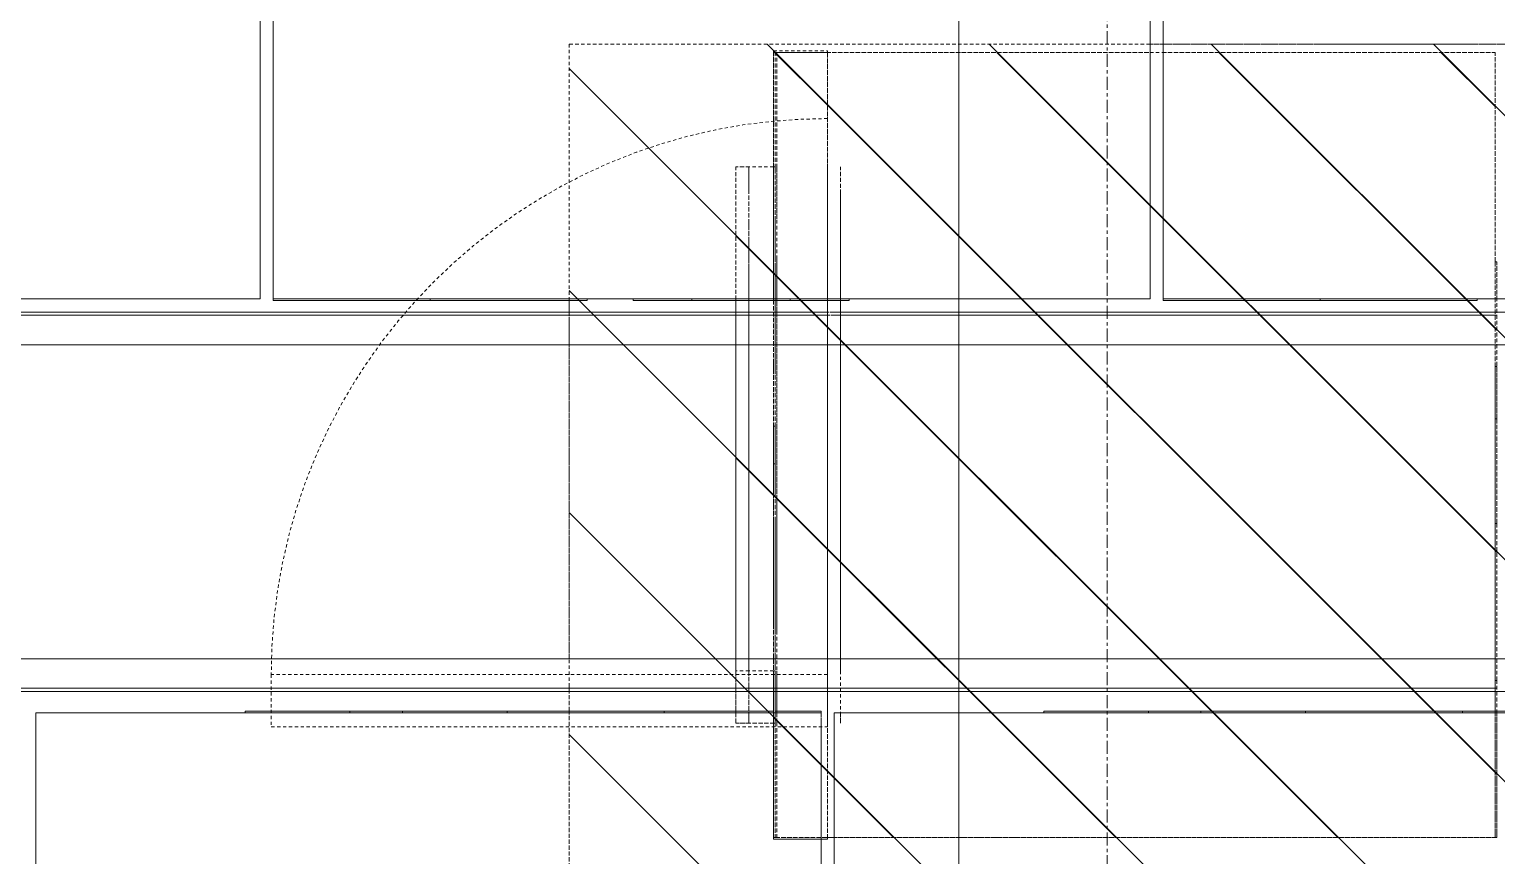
# Model space of a CAD drawing. Header units: inches. Extents: x 12491 to 15223, y 922 to 3433.
# Drawn here: x 13842.3 to 13898.3, y 2305.4 to 2337 of the extents above; entities that cross this region are included whole.
import ezdxf

# ---------------------------------------------------------------- set-up
doc = ezdxf.new("R2010")
doc.units = ezdxf.units.IN
doc.header["$MEASUREMENT"] = 0
doc.linetypes.add('Demolished', pattern=[0.1875, 0.125, -0.0625])
doc.linetypes.add('Grid Line 1_2_', pattern=[0.875, 0.5, -0.125, 0.125, -0.125])
for name, color, linetype, lineweight in [('A-GENM-1', 10, 'Demolished', 9), ('A-GENM-5', 21, 'Demolished', 9), ('A-GENM-6', 254, 'Demolished', 9), ('G-ANNO-SYMB', 111, 'Continuous', 9), ('M-EQPM-1', 50, 'Continuous', 9), ('M-EQPM-2', 10, 'Demolished', 9), ('M-EQPM-3', 21, 'Demolished', 9), ('M-EQPM-4', 254, 'Demolished', 9), ('S-BEAM', 12, 'Continuous', 9), ('S-GRID-1', 1, 'Grid Line 1_2_', 9)]:
    doc.layers.add(name, color=color, linetype=linetype, lineweight=lineweight)
pattern_1 = [(225, (2325.471, -12769.875), (4.2426407, -4.2426407), [])]

# ---------------------------------------------------------------- blocks, each defined once
blk = doc.blocks.new('Concrete Stoop - Concrete Stoop-899154-DEMO _ NEW PLAN SUPERIMPOSED - 1ST FLOOR')
at = {"layer": 'A-GENM-1'}
h = blk.add_hatch(dxfattribs=at)
h.set_pattern_fill('FP_4', color=256, style=0, pattern_type=2)
h.set_pattern_definition([(225, (0, 0), (4.2426407, -4.2426407), [])])
h.paths.add_polyline_path([(-2274.66, 12762.316), (-2274.66, 12798.013), (-2336.431, 12798.013), (-2336.431, 12762.013), (-2274.66, 12762.013)], flags=0)
h.paths.add_polyline_path([(-2274.66, 12830.338), (-2274.66, 12865.697), (-2336.431, 12865.697), (-2336.431, 12829.697), (-2274.66, 12829.697)], flags=0)
for p, q in [((-2336.431, 12784.697), (-2336.431, 12798.013)), ((-2336.431, 12784.697), (-2336.431, 12784.197)), ((-2336.431, 12762.013), (-2336.431, 12784.197)), ((-2326.629, 12762.013), (-2336.431, 12762.013)), ((-2326.629, 12762.013), (-2310.942, 12762.013)), ((-2325.067, 12762.013), (-2326.004, 12762.013)), ((-2311.879, 12762.013), (-2312.817, 12762.013)), ((-2285.879, 12762.013), (-2310.942, 12762.013))]:
    blk.add_line(p, q, dxfattribs=at)
at = {"layer": 'A-GENM-5'}
for p, q in [((-2336.431, 12798.013), (-2336.431, 12784.697)), ((-2336.431, 12784.197), (-2336.431, 12762.013)), ((-2336.431, 12762.013), (-2326.629, 12762.013)), ((-2310.942, 12762.013), (-2285.879, 12762.013))]:
    blk.add_line(p, q, dxfattribs=at)
at = {"layer": 'A-GENM-6'}
for p, q in [((-2336.431, 12784.197), (-2336.431, 12784.697)), ((-2326.192, 12762.013), (-2326.629, 12762.013)), ((-2326.045, 12762.013), (-2326.095, 12762.013)), ((-2312.925, 12762.013), (-2324.965, 12762.013)), ((-2311.796, 12762.013), (-2311.879, 12762.013)), ((-2310.942, 12762.013), (-2311.692, 12762.013))]:
    blk.add_line(p, q, dxfattribs=at)
blk = doc.blocks.new('_Commerical Front Washer - T-400-V121-DEMO _ NEW PLAN SUPERIMPOSED - 1ST FLOOR')
at = {"layer": 'M-EQPM-2'}
h = blk.add_hatch(dxfattribs=at)
h.set_pattern_fill('FP_125', color=256, style=0, pattern_type=2)
h.set_pattern_definition(pattern_1)
h.paths.add_polyline_path([(19.36, 5.581), (19.36, 27.5), (-10.64, 27.5), (-10.64, 0), (19.36, 0)], flags=0)
h = blk.add_hatch(dxfattribs=at)
h.set_pattern_fill('FP_125', color=256, style=0, pattern_type=2)
h.set_pattern_definition(pattern_1)
h.paths.add_polyline_path([(3.36, 27.563), (-2.64, 27.563), (-2.64, 27.5), (3.36, 27.5)], flags=0)
h = blk.add_hatch(dxfattribs=at)
h.set_pattern_fill('FP_125', color=256, style=0, pattern_type=2)
h.set_pattern_definition(pattern_1)
h.paths.add_polyline_path([(7.36, 27.563), (1.36, 27.563), (1.36, 27.5), (7.36, 27.5)], flags=0)
h = blk.add_hatch(dxfattribs=at)
h.set_pattern_fill('FP_125', color=256, style=0, pattern_type=2)
h.set_pattern_definition(pattern_1)
h.paths.add_polyline_path([(13.36, 27.563), (7.36, 27.563), (7.36, 27.5), (13.36, 27.5)], flags=0)
h = blk.add_hatch(dxfattribs=at)
h.set_pattern_fill('FP_125', color=256, style=0, pattern_type=2)
h.set_pattern_definition(pattern_1)
h.paths.add_polyline_path([(19.36, 27.5), (19.36, 27.563), (13.36, 27.563), (13.36, 27.5), (15.659, 27.5)], flags=0)
h = blk.add_hatch(dxfattribs=at)
h.set_pattern_fill('FP_125', color=256, style=0, pattern_type=2)
h.set_pattern_definition(pattern_1)
h.paths.add_polyline_path([(19.424, 2), (-10.702, 2), (-10.702, -0.063), (19.424, -0.063), (19.424, 0)], flags=0)
h = blk.add_hatch(dxfattribs=at)
h.set_pattern_fill('FP_125', color=256, style=0, pattern_type=2)
h.set_pattern_definition(pattern_1)
h.paths.add_polyline_path([(19.36, 0), (19.36, 0.063), (-10.64, 0.063), (-10.64, -0.063), (19.36, -0.063)], flags=0)
h = blk.add_hatch(dxfattribs=at)
h.set_pattern_fill('FP_125', color=256, style=0, pattern_type=2)
h.set_pattern_definition(pattern_1)
h.paths.add_polyline_path([(12.985, 0), (-6.265, 0), (-6.265, -1.498), (12.985, -1.498), (12.985, -0.063)], flags=0)
h = blk.add_hatch(dxfattribs=at)
h.set_pattern_fill('FP_125', color=256, style=0, pattern_type=2)
h.set_pattern_definition(pattern_1)
h.paths.add_polyline_path([(1.245, 0), (-2.255, 0), (-2.255, -0.063), (1.245, -0.063)], flags=0)
h = blk.add_hatch(dxfattribs=at)
h.set_pattern_fill('FP_125', color=256, style=0, pattern_type=2)
h.set_pattern_definition(pattern_1)
h.paths.add_polyline_path([(10.974, 0), (7.474, 0), (7.474, -0.063), (10.974, -0.063)], flags=0)
for p, q in [((19.36, 27.5), (-10.64, 27.5)), ((-10.64, 27.5), (-10.64, 0)), ((-10.64, 14.823), (-10.64, 27.5)), ((-10.64, 27.5), (-2.64, 27.5)), ((-2.64, 27.563), (3.36, 27.563)), ((-1.221, 27.563), (-2.64, 27.563)), ((-2.64, 27.5), (-2.64, 27.563)), ((-2.64, 27.563), (-2.64, 27.5)), ((-2.64, 27.5), (-1.221, 27.5)), ((-2.64, 27.5), (-1.221, 27.5)), ((-1.221, 27.5), (3.36, 27.5)), ((-1.221, 27.5), (1.36, 27.5)), ((3.36, 27.563), (1.36, 27.563)), ((1.36, 27.563), (1.36, 27.5)), ((1.36, 27.5), (3.36, 27.5)), ((3.36, 27.5), (1.36, 27.5)), ((1.36, 27.5), (3.36, 27.5)), ((3.36, 27.563), (3.36, 27.5)), ((3.36, 27.563), (7.36, 27.563)), ((3.36, 27.5), (7.36, 27.5)), ((3.36, 27.5), (14.591, 27.5)), ((7.36, 27.563), (13.36, 27.563)), ((7.36, 27.5), (7.36, 27.563)), ((7.36, 27.563), (7.36, 27.5)), ((7.36, 27.5), (13.36, 27.5)), ((13.36, 27.563), (13.36, 27.5)), ((13.36, 27.563), (14.591, 27.563)), ((13.36, 27.563), (13.36, 27.5)), ((13.36, 27.5), (14.591, 27.5)), ((19.36, 27.563), (14.591, 27.563)), ((19.36, 27.5), (14.591, 27.5)), ((14.591, 27.5), (19.36, 27.5)), ((14.591, 27.5), (19.36, 27.5)), ((19.36, 27.563), (19.36, 27.5)), ((19.36, 0), (19.36, 27.5)), ((19.36, 27.5), (19.36, 2.26)), ((-10.64, 2), (-10.64, 14.323)), ((-5.272, 2.5), (-6.265, 2.5)), ((-6.265, 2.5), (-4.27, 2.5)), ((-4.048, 2.5), (-4.265, 2.5)), ((-4.265, 2.5), (-2.995, 2.5)), ((-4.236, 2.5), (-1.172, 2.5)), ((-3.411, 2.5), (-4.048, 2.5)), ((-1.173, 2.5), (-3.411, 2.5)), ((12.985, 2.5), (-1.173, 2.5)), ((-1.172, 2.5), (6.254, 2.5)), ((6.29, 2.5), (12.956, 2.5)), ((14.631, 2.5), (14.985, 2.5)), ((14.985, 2.5), (14.914, 2.5)), ((-10.702, 2), (-10.64, 2)), ((-10.702, -0.063), (-10.702, 2)), ((-4.824, 2), (-10.64, 2)), ((-10.64, 0.063), (-10.64, 2)), ((-6.265, 2), (-5.346, 2)), ((-5.272, 2), (-6.265, 2)), ((-4.27, 2), (-6.265, 2)), ((-6.265, 2), (-5.346, 2)), ((-5.346, 2), (-4.27, 2)), ((-5.346, 2), (-5.272, 2)), ((14.985, 2), (-5.272, 2)), ((-5.272, 2), (14.985, 2)), ((-2.478, 2), (-4.824, 2)), ((-2.995, 2), (-4.261, 2)), ((-4.261, 2), (-1.173, 2)), ((-4.261, 2), (-3.411, 2)), ((-1.173, 2), (-4.261, 2)), ((-4.236, 2), (-1.172, 2)), ((-2.749, 2), (-4.236, 2)), ((-3.411, 2), (-2.995, 2)), ((2.441, 2), (-2.995, 2)), ((-2.995, 2), (-2.383, 2)), ((-1.172, 2), (-2.749, 2)), ((6.243, 2), (-2.478, 2)), ((-2.383, 2), (12.769, 2)), ((-1.173, 2), (8.103, 2)), ((9.738, 2), (-1.173, 2)), ((-1.172, 2), (-0.952, 2)), ((-0.952, 2), (-1.172, 2)), ((-0.952, 2), (1.077, 2)), ((1.077, 2), (-0.952, 2)), ((1.077, 2), (3.25, 2)), ((3.25, 2), (1.077, 2)), ((4.36, 2), (2.441, 2)), ((3.25, 2), (5.471, 2)), ((6.254, 2), (3.25, 2)), ((9.738, 2), (4.36, 2)), ((5.471, 2), (6.254, 2)), ((11.198, 2), (6.28, 2)), ((6.29, 2), (7.644, 2)), ((7.644, 2), (6.29, 2)), ((7.644, 2), (9.673, 2)), ((11.47, 2), (7.644, 2)), ((8.103, 2), (12.981, 2)), ((9.673, 2), (12.956, 2)), ((11.104, 2), (9.738, 2)), ((11.104, 2), (9.738, 2)), ((12.131, 2), (11.104, 2)), ((12.131, 2), (11.104, 2)), ((13.544, 2), (11.198, 2)), ((12.956, 2), (11.47, 2)), ((12.981, 2), (12.131, 2)), ((12.769, 2), (12.131, 2)), ((12.769, 2), (12.981, 2)), ((12.981, 2), (12.769, 2)), ((12.99, 2), (14.067, 2)), ((14.985, 2), (12.99, 2)), ((13.136, 2), (13.136, -19.25)), ((15.136, 2), (13.136, 2)), ((19.36, 2), (13.544, 2)), ((14.067, 2), (14.985, 2)), ((15.136, -19.25), (15.136, 2)), ((19.36, 2), (19.424, 2)), ((19.36, 2), (19.36, 1.76)), ((19.36, 1.76), (19.36, 0.063)), ((19.424, 2), (19.424, -0.063)), ((-6.265, 0.063), (-10.64, 0.063)), ((-10.64, 0.063), (-6.265, 0.063)), ((-10.64, 0.063), (-10.64, 0)), ((-10.64, 0.063), (-10.64, 0)), ((-10.64, 0), (-10.64, 0.063)), ((-10.64, 0), (-10.64, -0.063)), ((-10.64, 0), (-10.64, -0.063)), ((-10.64, 0), (19.36, 0)), ((-6.265, 0), (-10.64, 0)), ((-4.265, 0.063), (-6.265, 0.063)), ((-6.265, 0.063), (-4.265, 0.063)), ((-4.265, 0), (-6.265, 0)), ((-6.265, 0), (-6.16, 0)), ((-6.265, 0), (-6.265, -0.063)), ((-6.265, 0), (-6.265, -0.063)), ((-4.265, 0), (-6.265, 0)), ((-6.16, 0), (-2.255, 0)), ((-2.749, 0.063), (-4.236, 0.063)), ((-4.236, 0.063), (-2.749, 0.063)), ((-4.152, 0), (-4.236, 0)), ((-2.749, 0), (-4.236, 0)), ((-2.255, 0), (-4.152, 0)), ((-1.159, 0.063), (-2.747, 0.063)), ((-2.747, 0.063), (-1.159, 0.063)), ((-2.255, 0), (-2.726, 0)), ((-2.504, 0), (-2.255, 0)), ((-2.496, 0), (-2.504, 0)), ((-2.471, 0), (-2.496, 0)), ((-2.379, 0), (-2.471, 0)), ((-2.255, 0), (-2.379, 0)), ((-1.221, 0), (-2.255, 0)), ((-2.255, 0), (-1.221, 0)), ((-2.255, 0), (1.245, 0)), ((1.245, 0), (-2.255, 0)), ((-1.159, 0), (-2.255, 0)), ((1.245, 0), (-1.221, 0)), ((-1.221, 0), (1.245, 0)), ((6.24, 0.063), (-1.159, 0.063)), ((-1.159, 0.063), (6.24, 0.063)), ((1.245, 0), (-1.159, 0)), ((3.646, 0), (1.245, 0)), ((1.245, 0), (3.646, 0)), ((1.245, 0), (1.494, 0)), ((1.421, 0), (1.245, 0)), ((1.801, 0), (1.245, 0)), ((1.461, 0), (1.421, 0)), ((1.494, 0), (1.461, 0)), ((3.646, 0), (1.833, 0)), ((5.075, 0), (3.646, 0)), ((3.646, 0), (5.075, 0)), ((3.646, 0), (5.075, 0)), ((5.075, 0), (3.646, 0)), ((3.646, -0.063), (3.646, 0)), ((5.075, 0), (3.646, 0)), ((7.474, 0), (5.075, 0)), ((5.075, 0), (7.474, 0)), ((5.075, 0), (5.075, -0.063)), ((6.243, 0), (5.075, 0)), ((11.468, 0.063), (6.28, 0.063)), ((6.28, 0.063), (11.468, 0.063)), ((7.474, 0), (6.28, 0)), ((7.297, 0), (7.223, 0)), ((7.223, 0), (7.474, 0)), ((7.474, 0), (7.297, 0)), ((10.951, 0), (7.474, 0)), ((7.474, 0), (10.951, 0)), ((10.974, 0), (7.474, 0)), ((7.474, 0), (10.974, 0)), ((10.951, 0), (7.495, 0)), ((12.873, 0), (10.974, 0)), ((10.974, 0), (12.956, 0)), ((10.974, 0), (11.225, 0)), ((11.099, 0), (10.974, 0)), ((11.446, 0), (10.974, 0)), ((11.191, 0), (11.099, 0)), ((11.225, 0), (11.191, 0)), ((12.956, 0.063), (11.47, 0.063)), ((11.47, 0.063), (12.956, 0.063)), ((12.956, 0), (11.47, 0)), ((12.956, 0), (12.873, 0)), ((14.591, 0.063), (12.985, 0.063)), ((12.985, 0.063), (14.591, 0.063)), ((14.591, 0), (12.985, 0)), ((12.985, 0), (14.753, 0)), ((12.985, 0), (12.985, -0.063)), ((12.985, 0), (12.985, -0.063)), ((12.985, 0), (12.985, -0.063)), ((12.985, 0), (12.985, -0.063)), ((14.591, 0), (12.985, 0)), ((14.985, 0.063), (14.591, 0.063)), ((14.591, 0.063), (14.985, 0.063)), ((14.985, 0), (14.591, 0)), ((14.985, 0), (14.591, 0)), ((14.753, 0), (14.985, 0)), ((19.36, 0.063), (14.985, 0.063)), ((14.985, 0.063), (19.36, 0.063)), ((14.985, 0), (14.985, -0.063)), ((19.36, 0), (14.985, 0)), ((19.36, 0), (19.36, 0.063)), ((19.36, 0.063), (19.36, 0)), ((19.36, 0.063), (19.36, 0)), ((19.36, -0.063), (19.36, 0)), ((19.36, 0), (19.36, -0.063)), ((19.424, -0.063), (-10.702, -0.063)), ((-6.265, -0.063), (-10.64, -0.063)), ((-10.64, -0.063), (-6.265, -0.063)), ((-4.265, -0.063), (-6.265, -0.063)), ((-6.265, -0.063), (-4.265, -0.063)), ((-6.265, -0.063), (-6.265, -0.989)), ((-4.824, -0.063), (-2.255, -0.063)), ((-2.255, -0.063), (-4.236, -0.063)), ((-4.236, -0.063), (-2.255, -0.063)), ((-2.504, -0.063), (-2.255, -0.063)), ((-1.159, -0.063), (-2.255, -0.063)), ((-2.255, -0.063), (-1.159, -0.063)), ((-2.255, -0.063), (1.245, -0.063)), ((-2.255, -0.063), (1.245, -0.063)), ((1.245, -0.063), (-1.159, -0.063)), ((-1.159, -0.063), (1.245, -0.063)), ((3.646, -0.063), (1.245, -0.063)), ((1.245, -0.063), (3.646, -0.063)), ((1.245, -0.063), (1.494, -0.063)), ((1.245, -0.063), (3.646, -0.063)), ((5.075, -0.063), (3.646, -0.063)), ((3.646, -0.063), (5.075, -0.063)), ((3.646, -0.063), (5.075, -0.063)), ((3.646, -0.063), (5.075, -0.063)), ((6.243, -0.063), (5.075, -0.063)), ((5.075, -0.063), (6.243, -0.063)), ((5.075, -0.063), (7.474, -0.063)), ((7.474, -0.063), (6.28, -0.063)), ((6.28, -0.063), (7.474, -0.063)), ((7.223, -0.063), (7.474, -0.063)), ((8.597, -0.063), (7.474, -0.063)), ((7.474, -0.063), (8.597, -0.063)), ((7.474, -0.063), (10.908, -0.063)), ((7.474, -0.063), (10.908, -0.063)), ((10.908, -0.063), (8.614, -0.063)), ((8.614, -0.063), (10.908, -0.063)), ((10.951, -0.063), (10.974, -0.063)), ((12.956, -0.063), (10.974, -0.063)), ((10.974, -0.063), (12.956, -0.063)), ((10.974, -0.063), (11.225, -0.063)), ((10.974, -0.063), (13.544, -0.063)), ((14.591, -0.063), (12.985, -0.063)), ((12.985, -0.063), (14.591, -0.063)), ((12.985, -0.063), (12.985, -0.989)), ((12.985, -0.063), (12.985, -0.989)), ((12.985, -0.063), (12.985, -0.989)), ((14.985, -0.063), (14.591, -0.063)), ((14.591, -0.063), (14.985, -0.063)), ((19.36, -0.063), (14.985, -0.063)), ((14.985, -0.063), (19.36, -0.063)), ((14.985, -1.498), (14.985, -0.063)), ((14.985, -0.063), (14.985, -0.989)), ((-6.265, -1), (-6.265, -1.498)), ((-6.217, -1), (-6.265, -1)), ((-6.265, -1), (-6.033, -1)), ((-6.033, -1), (-4.27, -1)), ((14.753, -1), (-5.272, -1)), ((-4.048, -1), (-4.261, -1)), ((-4.261, -1), (-4.206, -1)), ((-4.236, -1), (-2.749, -1)), ((-4.206, -1), (-2.995, -1)), ((-3.411, -1), (-4.048, -1)), ((-2.383, -1), (-3.411, -1)), ((-2.749, -1), (-1.172, -1)), ((-1.173, -1), (-2.383, -1)), ((12.981, -1), (-1.173, -1)), ((-1.172, -1), (7.644, -1)), ((7.644, -1), (12.956, -1)), ((12.926, -1), (12.981, -1)), ((12.985, -1), (12.985, -1.498)), ((12.985, -1), (12.985, -1.498)), ((12.985, -1), (12.985, -1.498)), ((12.99, -1), (14.631, -1)), ((14.631, -1), (14.753, -1)), ((14.753, -1), (14.985, -1)), ((14.985, -1), (14.914, -1)), ((14.985, -1), (14.985, -1.498)), ((-6.265, -1.498), (-1.221, -1.498)), ((12.985, -1.498), (-1.221, -1.498)), ((14.985, -1.498), (12.985, -1.498)), ((14.591, -1.498), (14.985, -1.498)), ((13.136, -19.25), (15.136, -19.25))]:
    blk.add_line(p, q, dxfattribs=at)
blk.add_arc((13.136, 2), 21.25, 180, 270, dxfattribs=at)
at = {"layer": 'M-EQPM-3'}
for p, q in [((14.591, 27.563), (19.36, 27.563)), ((19.36, 27.5), (19.36, 27.563)), ((-6.265, -0.063), (-6.265, -1.498)), ((-5.346, -1), (-6.217, -1)), ((-5.272, -1), (-5.346, -1)), ((-1.221, -1.498), (-6.265, -1.498))]:
    blk.add_line(p, q, dxfattribs=at)
at = {"layer": 'M-EQPM-4'}
for p, q in [((3.36, 27.5), (-2.64, 27.5)), ((3.36, 27.563), (-1.221, 27.563)), ((1.36, 27.563), (3.36, 27.563)), ((1.36, 27.5), (1.36, 27.563)), ((3.36, 27.563), (3.36, 27.5)), ((7.36, 27.563), (3.36, 27.563)), ((7.36, 27.5), (3.36, 27.5)), ((13.36, 27.563), (7.36, 27.563)), ((7.36, 27.563), (7.36, 27.5)), ((7.36, 27.563), (7.36, 27.5)), ((13.36, 27.5), (7.36, 27.5)), ((13.36, 27.563), (13.36, 27.5)), ((14.591, 27.563), (13.36, 27.563)), ((13.36, 27.563), (13.36, 27.5)), ((14.591, 27.5), (13.36, 27.5)), ((-10.64, 14.323), (-10.64, 14.823)), ((14.914, 2.5), (-5.272, 2.5)), ((-2.995, 2.5), (12.985, 2.5)), ((12.99, 2.5), (14.631, 2.5)), ((19.36, 2.26), (19.36, 2)), ((-10.64, 2), (-10.702, 2)), ((-10.702, -0.063), (-10.702, 2)), ((-10.64, 2), (19.36, 2)), ((19.424, 2), (19.36, 2)), ((19.424, -0.063), (19.424, 2)), ((3.646, 0), (3.646, -0.063)), ((5.075, 0), (5.075, -0.063)), ((14.985, -0.063), (14.985, 0)), ((-10.702, -0.063), (-4.824, -0.063)), ((-2.255, -0.063), (-2.504, -0.063)), ((1.245, -0.063), (-2.255, -0.063)), ((1.494, -0.063), (1.245, -0.063)), ((5.075, -0.063), (3.646, -0.063)), ((7.474, -0.063), (7.223, -0.063)), ((10.974, -0.063), (7.474, -0.063)), ((11.151, -0.063), (10.974, -0.063)), ((11.225, -0.063), (11.151, -0.063)), ((12.985, -0.063), (12.985, -0.989)), ((13.544, -0.063), (19.424, -0.063)), ((-2.995, -1), (12.926, -1)), ((12.985, -1), (12.985, -1.498)), ((14.914, -1), (14.753, -1)), ((-1.221, -1.498), (12.985, -1.498)), ((12.985, -1.498), (14.591, -1.498))]:
    blk.add_line(p, q, dxfattribs=at)
blk = doc.blocks.new('_Commerical Front Washer - MFR35-V190-DEMO _ NEW PLAN SUPERIMPOSED - 1ST FLOOR')
at = {"layer": 'M-EQPM-1'}
for p, q in [((21.11, 32), (-12.39, 32)), ((-12.39, 32), (-12.39, 0)), ((-12.39, 2), (-12.39, 32)), ((-12.39, 32), (-0.89, 32))]:
    blk.add_line(p, q, dxfattribs=at)
blk = doc.blocks.new('_Commerical Front Washer - MFR35-V191-DEMO _ NEW PLAN SUPERIMPOSED - 1ST FLOOR')
at = {"layer": 'M-EQPM-1'}
for p, q in [((-0.567, 32), (-12.39, 32)), ((-12.39, 32), (-12.39, 22.582)), ((-12.39, 22.582), (-12.39, 32)), ((-12.39, 32), (-0.89, 32)), ((-0.89, 32.063), (-0.567, 32.063)), ((-0.567, 32.063), (-0.89, 32.063)), ((-0.89, 32), (-0.89, 32.063)), ((-0.89, 32.063), (-0.89, 32)), ((-0.89, 32), (-0.567, 32)), ((-0.567, 32), (-0.89, 32)), ((-0.89, 32), (-0.567, 32)), ((-0.567, 32.063), (-0.067, 32.063)), ((-0.515, 32.063), (-0.567, 32.063)), ((-0.567, 32), (-0.492, 32)), ((-0.067, 32), (-0.567, 32)), ((-0.067, 32), (-0.567, 32)), ((-0.567, 32), (-0.492, 32)), ((-0.067, 32.063), (-0.509, 32.063)), ((-0.492, 32), (-0.067, 32)), ((-0.492, 32), (-0.067, 32)), ((-0.067, 32.063), (1.933, 32.063)), ((1.933, 32.063), (-0.067, 32.063)), ((-0.067, 32), (1.933, 32)), ((1.933, 32), (-0.067, 32)), ((1.996, 32), (-0.067, 32)), ((-0.067, 32), (1.36, 32)), ((1.36, 32.063), (1.871, 32.063)), ((1.871, 32.063), (1.36, 32.063)), ((1.36, 32), (1.36, 32.063)), ((1.36, 32.063), (1.36, 32)), ((1.36, 32), (1.871, 32)), ((1.871, 32), (1.36, 32)), ((1.36, 32), (1.871, 32)), ((1.871, 32.063), (1.933, 32.063)), ((1.933, 32.063), (1.871, 32.063)), ((1.871, 32), (1.933, 32)), ((1.933, 32), (1.871, 32)), ((1.871, 32), (1.933, 32)), ((1.933, 32.063), (1.996, 32.063)), ((1.996, 32.063), (1.933, 32.063)), ((1.933, 32.063), (1.996, 32.063)), ((1.996, 32.063), (1.933, 32.063)), ((1.933, 32), (1.996, 32)), ((1.996, 32), (1.933, 32)), ((1.933, 32), (1.996, 32)), ((1.996, 32), (1.933, 32)), ((1.933, 32), (1.996, 32)), ((1.996, 32.063), (2.922, 32.063)), ((2.922, 32.063), (1.996, 32.063)), ((1.996, 32.063), (2.922, 32.063)), ((2.922, 32.063), (1.996, 32.063)), ((1.996, 32), (2.922, 32)), ((2.922, 32), (1.996, 32)), ((1.996, 32), (2.922, 32)), ((2.922, 32), (1.996, 32)), ((2.922, 32), (1.996, 32)), ((1.996, 32), (2.922, 32)), ((2.933, 32.063), (3.432, 32.063)), ((3.432, 32.063), (2.933, 32.063)), ((2.933, 32.063), (3.432, 32.063)), ((3.432, 32.063), (2.933, 32.063)), ((2.933, 32), (3.432, 32)), ((3.432, 32), (2.933, 32)), ((2.933, 32), (3.432, 32)), ((3.432, 32), (2.933, 32)), ((21.11, 32), (2.933, 32)), ((2.933, 32), (3.432, 32)), ((3.432, 32.063), (5.11, 32.063)), ((5.11, 32.063), (3.432, 32.063)), ((3.432, 32.063), (5.11, 32.063)), ((5.11, 32.063), (3.432, 32.063)), ((3.432, 32), (5.11, 32)), ((5.11, 32), (3.432, 32)), ((3.432, 32), (5.11, 32)), ((5.11, 32), (3.432, 32)), ((3.432, 32), (5.11, 32)), ((5.11, 32.063), (5.11, 32)), ((5.11, 32.063), (5.11, 32)), ((5.11, 32.063), (7.36, 32.063)), ((7.36, 32.063), (5.11, 32.063)), ((5.11, 32), (7.36, 32)), ((7.36, 32), (5.11, 32)), ((5.11, 32), (7.36, 32)), ((7.36, 32.063), (7.36, 32)), ((7.36, 32.063), (7.36, 32)), ((7.36, 32), (9.11, 32)), ((9.11, 32.063), (15.11, 32.063)), ((15.11, 32.063), (9.11, 32.063)), ((9.11, 32), (9.11, 32.063)), ((9.11, 32.063), (9.11, 32)), ((9.11, 32), (15.11, 32)), ((15.11, 32), (9.11, 32)), ((9.11, 32), (9.795, 32)), ((9.795, 32), (21.11, 32)), ((15.11, 32.063), (15.11, 32)), ((15.11, 32.063), (15.11, 32)), ((21.11, 32.063), (15.11, 32.063)), ((15.11, 32.063), (21.11, 32.063)), ((15.11, 32.063), (15.11, 32)), ((15.11, 32.063), (15.11, 32)), ((21.11, 32), (15.11, 32)), ((15.11, 32), (21.11, 32)), ((21.11, 32), (21.11, 32.063)), ((21.11, 32.063), (21.11, 32)), ((21.11, 0), (21.11, 32)), ((21.11, 32), (21.11, 2)), ((-12.39, 22.582), (-12.39, 0)), ((-12.39, 22.261), (-12.39, 22.582)), ((-12.39, 2), (-12.39, 22.261))]:
    blk.add_line(p, q, dxfattribs=at)
blk = doc.blocks.new('_Commerical Front Washer - MFR35-V192-DEMO _ NEW PLAN SUPERIMPOSED - 1ST FLOOR')
at = {"layer": 'M-EQPM-1'}
for p, q in [((8.371, 32), (-12.39, 32)), ((7.795, 32), (8.371, 32)), ((21.11, 32), (8.371, 32)), ((8.371, 32), (9.11, 32)), ((9.11, 32.063), (15.11, 32.063)), ((15.11, 32.063), (9.11, 32.063)), ((9.11, 32), (9.11, 32.063)), ((9.11, 32.063), (9.11, 32)), ((9.11, 32), (15.11, 32)), ((15.11, 32), (9.11, 32)), ((9.11, 32), (21.11, 32)), ((15.11, 32.063), (15.11, 32)), ((15.11, 32.063), (15.11, 32)), ((21.11, 32.063), (15.11, 32.063)), ((15.11, 32.063), (21.11, 32.063)), ((15.11, 32.063), (15.11, 32)), ((15.11, 32.063), (15.11, 32)), ((21.11, 32), (15.11, 32)), ((15.11, 32), (21.11, 32)), ((21.11, 32), (21.11, 32.063)), ((21.11, 32.063), (21.11, 32)), ((21.11, 22.582), (21.11, 32)), ((21.11, 32), (21.11, 22.582)), ((21.11, 0), (21.11, 22.582)), ((21.11, 22.582), (21.11, 22.261)), ((21.11, 22.261), (21.11, 2))]:
    blk.add_line(p, q, dxfattribs=at)
blk = doc.blocks.new('_Commerical Front Washer - T-400-V195-DEMO _ NEW PLAN SUPERIMPOSED - 1ST FLOOR')
at = {"layer": 'M-EQPM-1'}
for p, q in [((16.102, 27.5), (-10.64, 27.5)), ((-10.64, 27.5), (-10.64, 0)), ((-10.64, 2), (-10.64, 27.5)), ((-10.64, 27.5), (-2.64, 27.5)), ((-2.64, 27.563), (3.36, 27.563)), ((3.36, 27.563), (-2.64, 27.563)), ((-2.64, 27.5), (-2.64, 27.563)), ((-2.64, 27.563), (-2.64, 27.5)), ((-2.64, 27.5), (3.36, 27.5)), ((3.36, 27.5), (-2.64, 27.5)), ((-2.64, 27.5), (1.36, 27.5)), ((1.36, 27.563), (3.36, 27.563)), ((3.36, 27.563), (1.36, 27.563)), ((1.36, 27.5), (1.36, 27.563)), ((1.36, 27.563), (1.36, 27.5)), ((1.36, 27.5), (3.36, 27.5)), ((3.36, 27.5), (1.36, 27.5)), ((1.36, 27.5), (3.36, 27.5)), ((3.36, 27.563), (3.36, 27.5)), ((3.36, 27.563), (3.36, 27.5)), ((3.36, 27.563), (7.36, 27.563)), ((7.36, 27.563), (3.36, 27.563)), ((3.36, 27.5), (7.36, 27.5)), ((7.36, 27.5), (3.36, 27.5)), ((3.36, 27.5), (9.739, 27.5)), ((7.36, 27.563), (13.36, 27.563)), ((13.36, 27.563), (7.36, 27.563)), ((7.36, 27.5), (7.36, 27.563)), ((7.36, 27.563), (7.36, 27.5)), ((7.36, 27.563), (7.36, 27.5)), ((7.36, 27.563), (7.36, 27.5)), ((7.36, 27.5), (13.36, 27.5)), ((13.36, 27.5), (7.36, 27.5)), ((9.739, 27.5), (13.327, 27.5)), ((13.36, 27.563), (13.36, 27.5)), ((13.36, 27.563), (13.36, 27.5)), ((16.102, 27.563), (13.36, 27.563)), ((13.36, 27.563), (16.102, 27.563)), ((13.36, 27.563), (13.36, 27.5)), ((13.36, 27.563), (13.36, 27.5)), ((16.102, 27.5), (13.36, 27.5)), ((13.36, 27.5), (16.102, 27.5)), ((13.36, 27.5), (16.102, 27.5)), ((16.601, 27.563), (16.102, 27.563)), ((16.102, 27.563), (16.601, 27.563)), ((16.601, 27.5), (16.102, 27.5)), ((16.102, 27.5), (16.601, 27.5)), ((16.601, 27.5), (16.102, 27.5)), ((16.102, 27.5), (16.601, 27.5)), ((17.538, 27.563), (16.612, 27.563)), ((16.612, 27.563), (17.538, 27.563)), ((17.538, 27.5), (16.612, 27.5)), ((16.612, 27.5), (17.538, 27.5)), ((17.538, 27.5), (16.612, 27.5)), ((16.612, 27.5), (17.538, 27.5)), ((17.663, 27.5), (17.538, 27.5)), ((17.538, 27.5), (17.663, 27.5)), ((19.36, 27.5), (17.538, 27.5)), ((17.538, 27.5), (17.663, 27.5)), ((17.663, 27.563), (17.601, 27.563)), ((17.601, 27.563), (17.663, 27.563)), ((19.36, 27.563), (17.663, 27.563)), ((17.663, 27.563), (19.36, 27.563)), ((19.36, 27.5), (17.663, 27.5)), ((17.663, 27.5), (19.36, 27.5)), ((17.663, 27.5), (19.36, 27.5)), ((19.36, 27.5), (19.36, 27.563)), ((19.36, 27.563), (19.36, 27.5)), ((19.36, 27.338), (19.36, 27.5)), ((19.36, 27.5), (19.36, 27.338)), ((19.36, 27.235), (19.36, 27.32)), ((19.36, 27.32), (19.36, 27.106)), ((19.36, 22.731), (19.36, 27.235)), ((19.36, 27.106), (19.36, 22.731)), ((19.36, 22.667), (19.36, 22.731)), ((19.36, 22.731), (19.36, 22.667)), ((19.36, 21.407), (19.36, 22.667)), ((19.36, 22.667), (19.36, 21.407))]:
    blk.add_line(p, q, dxfattribs=at)
blk = doc.blocks.new('_Commerical Front Washer - T-400-V196-DEMO _ NEW PLAN SUPERIMPOSED - 1ST FLOOR')
at = {"layer": 'M-EQPM-1'}
for p, q in [((14.601, 27.5), (-10.64, 27.5)), ((-10.64, 27.5), (-10.64, 22.731)), ((-10.64, 27.106), (-10.64, 27.5)), ((-10.64, 27.5), (-10.399, 27.5)), ((-10.399, 27.5), (-2.64, 27.5)), ((-2.64, 27.563), (3.36, 27.563)), ((3.36, 27.563), (-2.64, 27.563)), ((-2.64, 27.5), (-2.64, 27.563)), ((-2.64, 27.563), (-2.64, 27.5)), ((-2.64, 27.5), (3.36, 27.5)), ((3.36, 27.5), (-2.64, 27.5)), ((-2.64, 27.5), (1.36, 27.5)), ((1.36, 27.563), (3.36, 27.563)), ((3.36, 27.563), (1.36, 27.563)), ((1.36, 27.5), (1.36, 27.563)), ((1.36, 27.563), (1.36, 27.5)), ((1.36, 27.5), (3.36, 27.5)), ((3.36, 27.5), (1.36, 27.5)), ((1.36, 27.5), (3.36, 27.5)), ((3.36, 27.563), (3.36, 27.5)), ((3.36, 27.563), (3.36, 27.5)), ((3.36, 27.563), (7.36, 27.563)), ((7.36, 27.563), (3.36, 27.563)), ((3.36, 27.5), (7.36, 27.5)), ((7.36, 27.5), (3.36, 27.5)), ((3.36, 27.5), (14.663, 27.5)), ((7.36, 27.563), (13.36, 27.563)), ((13.36, 27.563), (7.36, 27.563)), ((7.36, 27.5), (7.36, 27.563)), ((7.36, 27.563), (7.36, 27.5)), ((7.36, 27.563), (7.36, 27.5)), ((7.36, 27.563), (7.36, 27.5)), ((7.36, 27.5), (13.36, 27.5)), ((13.36, 27.5), (7.36, 27.5)), ((13.36, 27.563), (13.36, 27.5)), ((13.36, 27.563), (13.36, 27.5)), ((14.663, 27.563), (13.36, 27.563)), ((13.36, 27.563), (14.663, 27.563)), ((13.36, 27.563), (13.36, 27.5)), ((13.36, 27.563), (13.36, 27.5)), ((14.663, 27.5), (13.36, 27.5)), ((13.36, 27.5), (14.663, 27.5)), ((19.36, 27.5), (14.601, 27.5)), ((15.239, 27.563), (14.663, 27.563)), ((14.663, 27.563), (19.36, 27.563)), ((19.36, 27.5), (14.663, 27.5)), ((14.663, 27.5), (15.239, 27.5)), ((14.663, 27.5), (15.239, 27.5)), ((-10.64, 22.731), (-10.64, 27.106)), ((-10.64, 22.731), (-10.64, 21.344)), ((-10.64, 21.344), (-10.64, 22.731))]:
    blk.add_line(p, q, dxfattribs=at)
blk = doc.blocks.new('Plumbing Bulkhead - EX_ BULKHEAD 1-944435-DEMO _ NEW PLAN SUPERIMPOSED - 1ST FLOOR')
at = {"layer": 'S-BEAM'}
for p, q in [((23.621, 14.5), (23.045, 14.5)), ((23.045, 14.5), (23.621, 14.5)), ((48.683, 14.5), (23.621, 14.5)), ((23.621, 14.5), (48.683, 14.5)), ((23.621, 14.375), (48.683, 14.375)), ((49.183, 14.5), (48.683, 14.5)), ((48.683, 14.5), (49.183, 14.5)), ((48.683, 14.375), (49.183, 14.375)), ((51.121, 14.5), (49.183, 14.5)), ((49.183, 14.5), (51.121, 14.5)), ((49.183, 14.375), (51.121, 14.375)), ((51.246, 14.5), (51.121, 14.5)), ((51.121, 14.5), (51.246, 14.5)), ((51.121, 14.375), (51.246, 14.375)), ((52.172, 14.5), (51.246, 14.5)), ((51.246, 14.5), (52.172, 14.5)), ((51.246, 14.375), (52.172, 14.375)), ((52.682, 14.5), (52.183, 14.5)), ((52.183, 14.5), (52.682, 14.5)), ((52.183, 14.375), (52.682, 14.375)), ((59.045, 14.5), (52.682, 14.5)), ((52.682, 14.5), (59.045, 14.5)), ((52.682, 14.375), (59.045, 14.375)), ((163.75, 14.5), (59.045, 14.5)), ((59.045, 14.5), (165, 14.5)), ((59.045, 14.375), (163.859, 14.375)), ((23.621, 13.25), (23.045, 13.25)), ((23.621, 13.25), (48.683, 13.25)), ((48.683, 13.25), (23.621, 13.25)), ((48.683, 13.25), (49.183, 13.25)), ((49.183, 13.25), (48.683, 13.25)), ((49.183, 13.25), (51.121, 13.25)), ((51.121, 13.25), (49.183, 13.25)), ((51.121, 13.25), (51.246, 13.25)), ((51.246, 13.25), (51.121, 13.25)), ((51.246, 13.25), (52.172, 13.25)), ((52.172, 13.25), (51.246, 13.25)), ((52.183, 13.25), (52.682, 13.25)), ((52.682, 13.25), (52.183, 13.25)), ((52.682, 13.25), (59.045, 13.25)), ((59.045, 13.25), (52.682, 13.25)), ((59.045, 13.25), (163.75, 13.25)), ((163.75, 13.25), (59.045, 13.25)), ((23.045, 1.25), (23.621, 1.25)), ((48.683, 1.25), (23.621, 1.25)), ((23.621, 1.25), (48.683, 1.25)), ((49.183, 1.25), (48.711, 1.25)), ((48.711, 1.25), (49.183, 1.25)), ((51.121, 1.25), (49.183, 1.25)), ((49.183, 1.25), (51.121, 1.25)), ((51.183, 1.25), (51.121, 1.25)), ((51.121, 1.25), (51.183, 1.25)), ((51.246, 1.25), (51.183, 1.25)), ((51.183, 1.25), (51.246, 1.25)), ((52.172, 1.25), (51.246, 1.25)), ((51.246, 1.25), (52.172, 1.25)), ((52.682, 1.25), (52.183, 1.25)), ((52.183, 1.25), (52.682, 1.25)), ((59.045, 1.25), (52.682, 1.25)), ((52.682, 1.25), (59.045, 1.25)), ((163.75, 1.25), (59.045, 1.25)), ((59.045, 1.25), (163.75, 1.25)), ((48.683, 0.125), (23.621, 0.125)), ((49.055, 0.125), (48.683, 0.125)), ((49.183, 0.125), (49.096, 0.125)), ((51.121, 0.125), (49.183, 0.125)), ((51.183, 0.125), (51.121, 0.125)), ((51.246, 0.125), (51.183, 0.125)), ((52.172, 0.125), (51.246, 0.125)), ((52.682, 0.125), (52.183, 0.125)), ((59.045, 0.125), (52.682, 0.125)), ((163.859, 0.125), (59.045, 0.125)), ((23.621, 0), (23.045, 0)), ((23.621, 0), (23.045, 0)), ((48.683, 0), (23.621, 0)), ((48.683, 0), (23.621, 0)), ((49.093, 0), (48.683, 0)), ((49.093, 0), (48.683, 0)), ((49.183, 0), (49.126, 0)), ((49.183, 0), (49.126, 0)), ((51.121, 0), (49.183, 0)), ((51.121, 0), (49.183, 0)), ((51.183, 0), (51.121, 0)), ((51.183, 0), (51.121, 0)), ((51.246, 0), (51.183, 0)), ((51.246, 0), (51.183, 0)), ((52.172, 0), (51.246, 0)), ((52.172, 0), (51.246, 0)), ((52.682, 0), (52.183, 0)), ((52.682, 0), (52.183, 0)), ((59.045, 0), (52.682, 0)), ((59.045, 0), (52.682, 0)), ((165, 0), (59.045, 0)), ((163.75, 0), (59.045, 0))]:
    blk.add_line(p, q, dxfattribs=at)

msp = doc.modelspace()

# ---------------------------------------------------------------- linework, layer by layer
at = {"layer": 'G-ANNO-SYMB'}
msp.add_line((13877.788, 2464.778), (13877.788, 1877.809), dxfattribs=at)
at = {"layer": 'S-GRID-1'}
msp.add_line((13883.462, 1849.931), (13883.462, 2518.327), dxfattribs=at)

# ---------------------------------------------------------------- block references
at = {"layer": 'A-GENM-1', "rotation": 270.0000000000005}
msp.add_blockref('Concrete Stoop - Concrete Stoop-899154-DEMO _ NEW PLAN SUPERIMPOSED - 1ST FLOOR', (1100.899, 0), dxfattribs=at)
at = {"layer": 'M-EQPM-1', "rotation": 180}
for name, p in [('_Commerical Front Washer - MFR35-V190-DEMO _ NEW PLAN SUPERIMPOSED - 1ST FLOOR', (13838.707, 2358.692)), ('_Commerical Front Washer - MFR35-V191-DEMO _ NEW PLAN SUPERIMPOSED - 1ST FLOOR', (13872.707, 2358.692)), ('_Commerical Front Washer - MFR35-V192-DEMO _ NEW PLAN SUPERIMPOSED - 1ST FLOOR', (13906.707, 2358.692))]:
    msp.add_blockref(name, p, dxfattribs=at)
at = {"layer": 'M-EQPM-1'}
for name, p in [('_Commerical Front Washer - T-400-V195-DEMO _ NEW PLAN SUPERIMPOSED - 1ST FLOOR', (13853.173, 2283.379)), ('_Commerical Front Washer - T-400-V196-DEMO _ NEW PLAN SUPERIMPOSED - 1ST FLOOR', (13883.673, 2283.379))]:
    msp.add_blockref(name, p, dxfattribs=at)
at = {"layer": 'M-EQPM-2', "rotation": 270.0000000000001}
msp.add_blockref('_Commerical Front Washer - T-400-V121-DEMO _ NEW PLAN SUPERIMPOSED - 1ST FLOOR', (13870.774, 2325.471), dxfattribs=at)
at = {"layer": 'S-BEAM', "rotation": 180}
msp.add_blockref('Plumbing Bulkhead - EX_ BULKHEAD 1-944435-DEMO _ NEW PLAN SUPERIMPOSED - 1ST FLOOR', (13921.957, 2326.192), dxfattribs=at)

doc.saveas('drawing.dxf')
